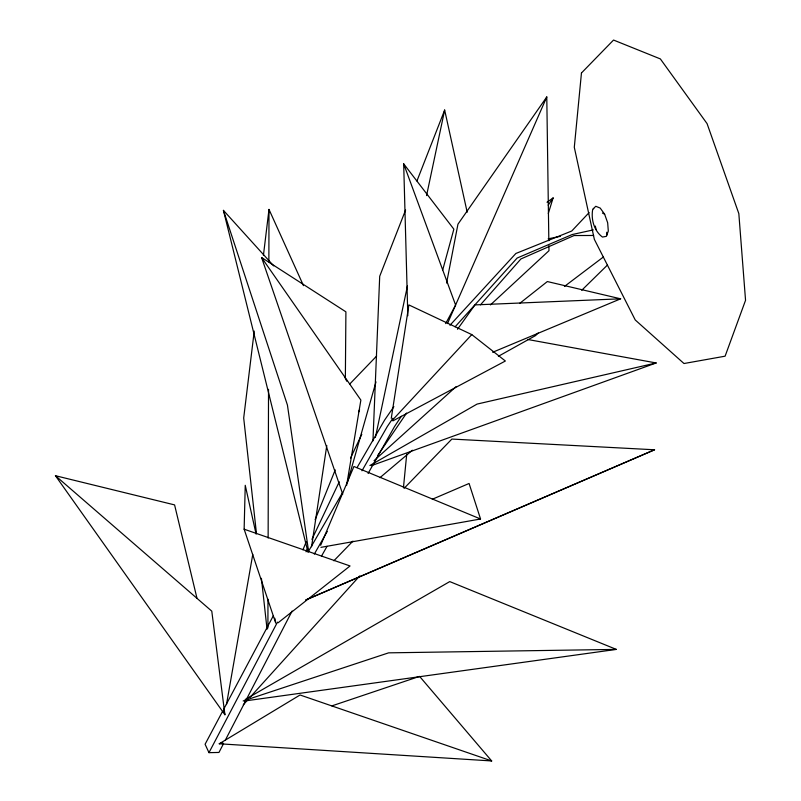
<?xml version="1.0" encoding="UTF-8"?>
<svg xmlns="http://www.w3.org/2000/svg" width="801" height="801" viewBox="0 0 801 801"><rect width="100%" height="100%" fill="white"/><g stroke="black" fill="none" stroke-linecap="round" stroke-linejoin="round"><path stroke-width="1.2" d="M267.904 627.964L267.975 599.228M268.135 538.012L268.525 389.336M268.866 261.897L268.996 209.421L303.479 285.647M345.361 377.932L345.902 311.829L261.577 257.522L342.738 494.167M275.744 623.138L244.135 529.191L245.246 485.306L256.09 534.087M372.946 440.93L379.704 276.275L405.596 210.022M403.454 487.649L406.728 454.127M254.237 331.093L243.694 418.012L256.47 533.576M263.429 255.359L268.996 209.421M311.559 546.743L326.788 445.496M391.258 418.352L408.88 304.921L471.789 334.598L505.371 361.011L392.89 420.875M346.603 485.486L360.871 400.089L261.577 257.522M226.473 704.56L252.776 554.382M446.588 283.053L457.952 224.18L546.783 96.951L548.835 240.711M375.379 437.476L407.439 285.987M426.563 195.584L444.665 110.057L467.193 212.245M442.693 270.007L453.857 229.166L403.684 163.835L407.819 315.724M347.454 482.422L375.999 381.867M548.305 213.466L553.111 197.927L547.013 202.252M416.951 180.966L444.665 110.057M302.958 549.826L306.242 541.716M315.123 519.709L335.239 469.897M358.628 411.974L359.569 409.651M320.66 545.291L353.932 466.482L480.55 518.998L469.076 483.474L432.31 499.253M447.459 323.614L546.783 96.951M306.032 551.789L307.634 548.395M311.929 539.363L339.274 481.771M350.538 458.062L361.792 434.342M223.539 743.618L218.973 752.449L208.971 752.66L205.086 744.259L222.608 711.268M225.261 740.304L292.105 611.043M208.971 752.66L277.466 622.147M223.779 709.065L273.421 615.589M445.646 323.614L455.619 305.071L403.684 163.835M321.501 556.134L327.028 546.342M368.1 473.451L394.462 426.673L401.331 416.3M314.302 554.102L327.299 531.373M361.972 470.798L387.354 426.442L392.921 418.202M308.045 552.089L342.578 492.555M357.026 467.654L384.65 420.024L393.882 406.638M377.712 455.469L406.588 413.066M548.184 205.166L553.111 197.927M449.952 325.276L515.874 253.476L571.754 231.008L589.125 212.585M457.491 329.281L474.973 304.901L620.645 298.813L492.655 352.27M480.46 304.851L520.9 258.963L574.057 235.544L593.621 235.474M455.108 326.818L517.126 258.052L572.164 234.543L593.331 229.897M243.314 704.77L248.34 699.213M250.012 697.361L359.729 575.909M392.37 420.225L471.789 334.598M349.847 383.929L376.66 356.024M333.877 560.78L352.961 541.096M404.155 488.29L451.874 439.068L654.557 449.782L305.962 599.909M538.212 332.966L535.549 335.579L498.382 356.295M581.706 290.302L607.448 265.051M490.442 304.901L548.975 250.713L548.905 245.707M374.027 460.705L456.21 386.533M379.964 477.666L412.385 450.232M519.879 303.259L547.343 281.551L620.645 298.813M278.087 622.778L350.047 565.967L244.135 529.191M564.425 286.468L603.313 257.041M491.684 760.95L219.254 743.779L300.065 694.988L491.684 760.95L419.574 676.374L331.854 705.891M245.226 699.483L449.751 581.596L616.329 649.401L244.455 701.015M369.892 465.511L477.046 404.094L656.169 362.963L527.539 339.444M305.942 599.879L654.557 449.782M371.354 465.671L656.169 362.963M219.254 743.779L222.808 742.587M243.164 700.965L388.625 652.845L616.329 649.401M548.144 238.858L560.4 236.315M320.931 547.353L480.55 518.998M55.449 475.714L211.784 611.153L224.901 714.732L55.449 475.714L174.588 504.9L196.986 598.297M593.671 208.41L593.331 208.771M602.452 213.066L604.645 214.227L607.669 222.788L608.309 231.038L606.367 236.355L602.452 237.056C594.102 230.908 590.908 219.354 592.7 209.411L595.754 206.278L600.209 208.08L604.645 214.227M596.144 229.627L595.303 226.052M606.768 235.254L606.707 232.26M307.904 551.829L223.429 210.373L273.702 265.902M344.64 376.66L346.703 381.216M223.429 210.373L287.429 405.076L308.635 551.699M223.739 709.886L224.901 714.732M274.783 618.222L275.604 621.876M261.416 578.302L267.053 629.256M581.456 72.991L574.297 147.294L594.352 239.359L635.243 319.969L683.984 363.524L725.105 356.185L745.551 300.305L738.832 213.607L707.073 123.624L660.364 58.924L613.536 40.05L581.456 72.991"/></g></svg>
